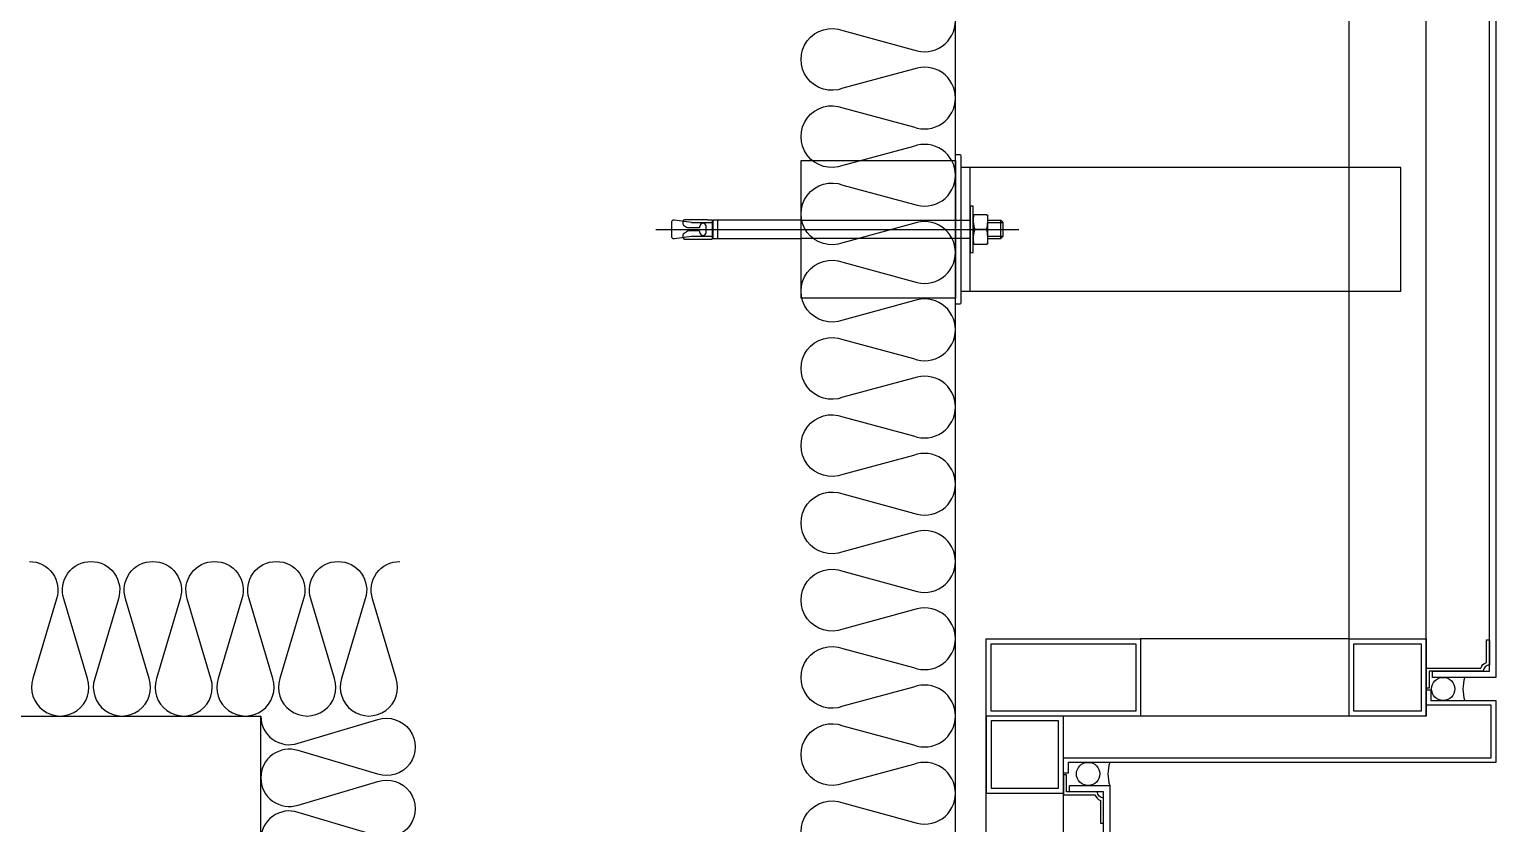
# Model space of a CAD drawing. Header units: millimetres. Extents: x 19868 to 801382, y -4805 to 85279.
# Drawn here: x 579538 to 580488, y 51109 to 51623 of the extents above; entities that cross this region are included whole.
import ezdxf

# ---------------------------------------------------------------- set-up
doc = ezdxf.new("R2010")
doc.units = ezdxf.units.MM
doc.header["$LTSCALE"] = 250
for name, color, linetype in [('0-Sheet', 7, 'Continuous'), ('A-ETC-8', 8, 'Continuous'), ('A-FIN', 6, 'Continuous'), ('ISL', 251, 'Continuous')]:
    doc.layers.add(name, color=color, linetype=linetype)

# ---------------------------------------------------------------- blocks, each defined once
blk = doc.blocks.new('A$C632c858f')
at = {"layer": 'A-ETC-8'}
blk.add_arc((-2.84, 0), 24.04, 341.82483, 18.17517, dxfattribs=at)
blk.add_ellipse((34.03, 0), major_axis=(7.59, 0), ratio=0.987937, dxfattribs=at)
blk = doc.blocks.new('A$Cae507117')
at = {"layer": 'A-ETC-8'}
for points in [[(-50, 0), (-50, -50), (0, -50), (0, 0)], [(-46.8, -3.2), (-46.8, -46.8), (-3.2, -46.8), (-3.2, -3.2)]]:
    blk.add_lwpolyline(points, close=True, dxfattribs=at)
blk = doc.blocks.new('너트 M12')
for p, q in [((-9, 0), (9, 0)), ((-9.5, -9), (-9.5, -0.5)), ((0, -8.27), (0, -1.23)), ((9.5, -0.5), (9.5, -9)), ((9, -9.5), (-9, -9.5))]:
    blk.add_line(p, q)
for centre, start, end in [((-9, -0.5), 90, 180), ((-9, -9), 180, 270), ((9, -0.5), 0, 90), ((9, -9), 270, 0)]:
    blk.add_arc(centre, 0.5, start, end)
at = {"extrusion": (0, 0, -1)}
for centre, major_axis, ratio, start_param, end_param in [((-4.75, -0.94), (-4.75, 0.31), 0.185359, -0.024388, 3.141593), ((4.75, -0.94), (4.75, 0.31), 0.185108, 3.141593, 6.30754), ((-4.75, -8.56), (4.75, 0.31), 0.187111, 0, 3.166211), ((4.75, -8.56), (-4.75, 0.31), 0.185991, 3.117121, 6.283185)]:
    blk.add_ellipse(centre, major_axis=major_axis, ratio=ratio, start_param=start_param, end_param=end_param, dxfattribs=at)
blk = doc.blocks.new('A$C5ebcaad0')
at = {"layer": 'A-ETC-8'}
for p, q in [((-449, -225), (-214, -225)), ((-439, -220.5), (-439, -229.5)), ((-437, -219), (-437.5, -219)), ((-426, -220.5), (-437, -219)), ((-431.57, -219.75), (-431.57, -221.46)), ((-431.12, -222.3), (-429.32, -223.5)), ((-431.12, -227.7), (-429.32, -226.5)), ((-415.57, -218.75), (-430.57, -218.75)), ((-421.07, -224), (-427.66, -224)), ((-421.07, -226), (-427.66, -226)), ((-426, -220.5), (-412, -220.5)), ((-420.57, -223.5), (-420.57, -223)), ((-420.57, -227), (-420.57, -226.5)), ((-416.57, -227), (-416.57, -223)), ((-415.57, -218.75), (-412.57, -218.75)), ((-412.57, -218.75), (-412.57, -231.25)), ((-412, -231), (-412, -219)), ((-409, -219), (-412, -219)), ((-409, -231), (-409, -219)), ((-355, -219), (-409, -219)), ((-355, -219), (-245.5, -219)), ((-234.02, -219), (-225.5, -219)), ((-234.02, -220.5), (-224, -220.5)), ((-225.5, -231), (-225.5, -219)), ((-224, -220.5), (-225.5, -219)), ((-224, -229.5), (-224, -220.5)), ((-437.5, -231), (-437, -231)), ((-437, -231), (-426, -229.5)), ((-431.57, -228.53), (-431.57, -230.25)), ((-430.57, -231.25), (-415.57, -231.25)), ((-426, -229.5), (-412, -229.5)), ((-415.57, -231.25), (-412.57, -231.25)), ((-412, -231), (-409, -231)), ((-409, -231), (-355, -231)), ((-245.5, -231), (-355, -231)), ((-234.17, -229.5), (-224, -229.5)), ((-234.04, -231), (-225.5, -231)), ((-224, -229.5), (-225.5, -231))]:
    blk.add_line(p, q, dxfattribs=at)
blk.add_lwpolyline([(-251.5, -177.5), (-251.5, -272.5, -0.414214), (-252.5, -273.5), (-255, -273.5), (-255, -176.5), (-252.5, -176.5, -0.414214)], format="xyb", close=True, dxfattribs=at)
for points in [[(-255, -180.5), (-255, -269.5), (-355, -269.5), (-355, -180.5)], [(33.5, -185), (-251.5, -185), (-251.5, -265), (33.5, -265)], [(-251.5, -265), (-245.5, -265), (-245.5, -185), (-251.5, -185)], [(-245.5, -210), (-245.5, -240), (-243.5, -240), (-243.5, -210)]]:
    blk.add_lwpolyline(points, close=True, dxfattribs=at)
for centre, radius, start, end in [((-437.5, -220.5), 1.5, 90, 180), ((-430.57, -219.75), 1, 90, 180), ((-430.57, -221.46), 1, 180, 236.30993), ((-430.57, -228.53), 1, 123.69007, 180), ((-427.66, -221), 3, 236.30993, 270), ((-427.66, -229), 3, 90, 123.69007), ((-421.07, -223.5), 0.5, 270, 0), ((-421.07, -226.5), 0.5, 0, 90), ((-418.57, -223), 2, 90, 180), ((-418.57, -227), 2, 180, 270), ((-418.57, -223), 2, 0, 90), ((-418.57, -227), 2, 270, 0), ((-437.5, -229.5), 1.5, 180, 270), ((-430.57, -230.25), 1, 180, 270)]:
    blk.add_arc(centre, radius, start, end, dxfattribs=at)
at = {"layer": 'A-ETC-8', "xscale": -1, "rotation": 90}
blk.add_blockref('너트 M12', (-243.5, -225), dxfattribs=at)
blk = doc.blocks.new('A$C74a2a393')
at = {"layer": 'A-ETC-8'}
for points in [[(-50, -100), (-50, 0), (0, 0), (0, -100)], [(-46.8, -96.8), (-46.8, -3.2), (-3.2, -3.2), (-3.2, -96.8)]]:
    blk.add_lwpolyline(points, close=True, dxfattribs=at)

msp = doc.modelspace()

# ---------------------------------------------------------------- linework, layer by layer
at = {"layer": '0-Sheet'}
msp.add_lwpolyline([(580208.21, 51141.93), (580208.21, 51151.93), (580485.21, 51151.93), (580485.21, 51185.93), (580443.21, 51185.93), (580443.21, 51195.93), (580446.21, 51195.93), (580446.21, 51195.93), (580446.21, 51188.93), (580488.21, 51188.93), (580488.21, 51148.93), (580211.21, 51148.93), (580211.21, 51141.93), (580211.21, 51141.93)], close=True, dxfattribs=at)
at = {"layer": 'A-ETC-8'}
for p, q in [((580393.21, 51178.93), (580393.21, 76146.73)), ((580443.21, 51178.93), (580443.21, 76146.73)), ((580393.21, 51228.93), (580258.21, 51228.93)), ((580158.21, 50578.86), (580158.21, 51178.93)), ((580208.21, 50528.93), (580208.21, 51178.93)), ((580393.21, 51178.93), (580258.21, 51178.93))]:
    msp.add_line(p, q, dxfattribs=at)
for points in [[(580480.21, 51207.93), (580445.21, 51207.93), (580445.21, 51196.93), (580443.21, 51196.93), (580443.21, 51209.93), (580478.55, 51209.93, -0.226541), (580482.21, 51213.59), (580482.21, 51228.28), (580484.21, 51228.28), (580484.21, 51211.93, 0.414214)], [(580230.21, 51129.93), (580210.21, 51129.93), (580210.21, 51140.93), (580208.21, 51140.93), (580208.21, 51127.93), (580228.55, 51127.93, 0.226541), (580232.21, 51124.27), (580232.21, 51109.58), (580234.21, 51109.58), (580234.21, 51125.93, -0.414214)]]:
    msp.add_lwpolyline(points, format="xyb", close=True, dxfattribs=at)
at = {"layer": 'A-FIN'}
msp.add_lwpolyline([(580447.21, 52667.43), (580447.21, 52671.43), (580488.21, 52671.43), (580488.21, 51203.93), (580447.21, 51203.93), (580447.21, 51207.93), (580484.21, 51207.93), (580484.21, 52667.43), (580447.21, 52667.43)], close=True, dxfattribs=at)
msp.add_lwpolyline([(580234.21, 50557.86), (580234.21, 51129.93), (580212.21, 51129.93), (580212.21, 51129.93), (580212.21, 51133.93), (580238.21, 51133.93), (580238.21, 50553.86)], dxfattribs=at)
at = {"layer": 'ISL'}
msp.add_line((580138.21, 50558.93), (580138.21, 76128.93), dxfattribs=at)
for points in [[(558538.21, 51178.93), (559738.21, 51178.93), (559738.21, 52298.93), (569638.21, 52298.93), (569638.21, 51378.93), (570638.21, 51378.93), (570638.21, 52298.93), (574638.21, 52298.93), (574638.21, 51378.93), (575638.21, 51378.93), (575638.21, 52278.93), (579438.21, 52278.93), (579438.21, 51178.93), (579688.21, 51178.93)], [(579788.21, 50498.93), (579688.21, 50498.93), (579688.21, 51178.93)]]:
    msp.add_lwpolyline(points, dxfattribs=at)
for points in [[(580065.31, 51085.23, -1.449198), (580065.31, 51122.63), (580111.11, 51110.23, 0.524856), (580138.21, 51128.93, 0.524856), (580111.11, 51147.63), (580065.31, 51135.23, -1.449198), (580065.31, 51172.63), (580111.11, 51160.23, 0.524856), (580138.21, 51178.93, 0.524856), (580111.11, 51197.63), (580065.31, 51185.23, -1.449198), (580065.31, 51222.63), (580111.11, 51210.23, 0.524856), (580138.21, 51228.93, 0.524856), (580111.11, 51247.63), (580065.31, 51235.23, -1.449198), (580065.31, 51272.63), (580111.11, 51260.23, 0.524856), (580138.21, 51278.93, 0.524856), (580111.11, 51297.63), (580065.31, 51285.23, -1.449198), (580065.31, 51322.63), (580111.11, 51310.23, 0.524856), (580138.21, 51328.93, 0.524856), (580111.11, 51347.63), (580065.31, 51335.23, -1.449198), (580065.31, 51372.63), (580111.11, 51360.23, 0.524856), (580138.21, 51378.93, 0.524856), (580111.11, 51397.63), (580065.31, 51385.23, -1.449198), (580065.31, 51422.63), (580111.11, 51410.23, 0.524856), (580138.21, 51428.93, 0.524856), (580111.11, 51447.63), (580065.31, 51435.23, -1.449198), (580065.31, 51472.63), (580111.11, 51460.23, 0.524856), (580138.21, 51478.93, 0.524856), (580111.11, 51497.63), (580065.31, 51485.23, -1.449198), (580065.31, 51522.63), (580111.11, 51510.23, 0.524856), (580138.21, 51528.93, 0.524856), (580111.11, 51547.63), (580065.31, 51535.23, -1.449198), (580065.31, 51572.63), (580111.11, 51560.23, 0.524856), (580138.21, 51578.93, 0.524856), (580111.11, 51597.63), (580065.31, 51585.23, -1.449198), (580065.31, 51622.63), (580111.11, 51610.23, 0.524856), (580138.21, 51628.93, 0.524856)], [(579538.23, 51278.93, -0.509267), (579555.89, 51254.69), (579540.57, 51203.17, 1.372593), (579575.89, 51203.17), (579560.57, 51254.69, -0.509267), (579578.23, 51278.93, -0.509267), (579595.89, 51254.69), (579580.57, 51203.17, 1.372593), (579615.89, 51203.17), (579600.57, 51254.69, -0.509267), (579618.23, 51278.93, -0.509267), (579635.89, 51254.69), (579620.57, 51203.17, 1.372593), (579655.89, 51203.17), (579640.57, 51254.69, -0.509267), (579658.23, 51278.93, -0.509267), (579675.89, 51254.69), (579660.57, 51203.17, 1.372593), (579695.89, 51203.17), (579680.57, 51254.69, -0.509267), (579698.23, 51278.93, -0.509267), (579715.89, 51254.69), (579700.57, 51203.17, 1.372593), (579735.89, 51203.17), (579720.57, 51254.69, -0.509267), (579738.23, 51278.93, -0.509267), (579755.89, 51254.69), (579740.57, 51203.17, 1.372593), (579775.89, 51203.17), (579760.57, 51254.69, -0.509267), (579778.23, 51278.93)], [(579688.21, 51178.91, 0.509267), (579712.45, 51161.25), (579763.97, 51176.57, -1.372593), (579763.97, 51141.25), (579712.45, 51156.57, 0.509267), (579688.21, 51138.91, 0.509267), (579712.45, 51121.25), (579763.97, 51136.57, -1.372593), (579763.97, 51101.25), (579712.45, 51116.57, 0.509267), (579688.21, 51098.91, 0.509267)]]:
    msp.add_lwpolyline(points, format="xyb", dxfattribs=at)

# ---------------------------------------------------------------- block references
at = {"layer": 'A-ETC-8'}
msp.add_blockref('A$C5ebcaad0', (580393.21, 51718.93), dxfattribs=at)
for name, p, rotation in [('A$C74a2a393', (580158.21, 51228.93), 90), ('A$C632c858f', (580488.21, 51196.43), 180), ('A$Cae507117', (580158.21, 51128.93), 180), ('A$C632c858f', (580258.21, 51141.43), 180)]:
    msp.add_blockref(name, p, dxfattribs=dict(at, rotation=rotation))
at = {"layer": 'A-ETC-8', "xscale": -1}
msp.add_blockref('A$Cae507117', (580393.21, 51228.93), dxfattribs=at)
msp.add_blockref('A$Cae507117', (580393.21, 51228.93), dxfattribs=at)

doc.saveas('drawing.dxf')
